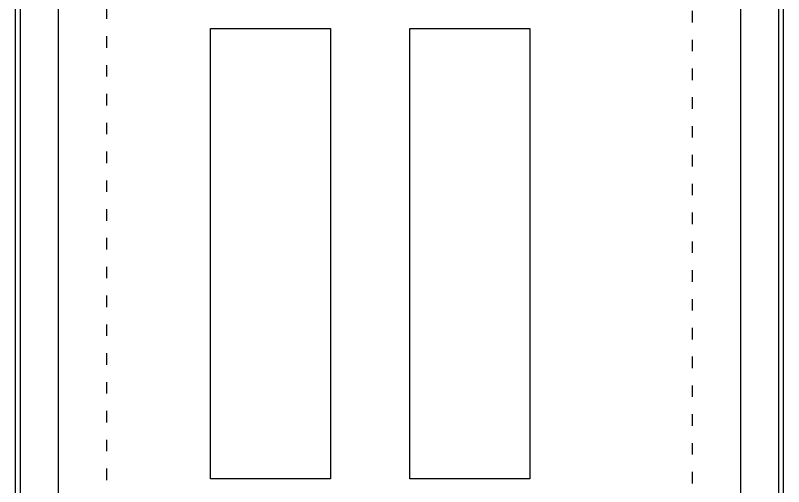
# Model space of a CAD drawing. Header units: millimetres. Extents: x 14879 to 47640, y -20740 to 344.
# Drawn here: x 46835 to 47635, y -1401 to -910 of the extents above; entities that cross this region are included whole.
import ezdxf

# ---------------------------------------------------------------- set-up
doc = ezdxf.new("R2010")
doc.units = ezdxf.units.MM
doc.linetypes.add('ACAD_ISO03W100', pattern=[30, 12, -18])

msp = doc.modelspace()

# ---------------------------------------------------------------- linework, layer by layer
for p, q in [((46834.85, -1711.79), (46834.85, 288.21)), ((47634.85, -1711.79), (47634.85, 288.21)), ((46839.85, 283.21), (46839.85, -1706.79)), ((47629.85, -1706.79), (47629.85, 283.21)), ((46879.85, -1666.79), (46879.85, 243.21)), ((47589.85, 243.21), (47589.85, -1666.79)), ((47037.91, -923.65), (47162.91, -923.65)), ((47037.91, -1392.65), (47037.91, -923.65)), ((47162.91, -923.65), (47162.91, -1392.65)), ((47245.69, -923.65), (47370.69, -923.65)), ((47245.69, -1392.65), (47245.69, -923.65)), ((47370.69, -923.65), (47370.69, -1392.65)), ((47162.91, -1392.65), (47037.91, -1392.65)), ((47370.69, -1392.65), (47245.69, -1392.65))]:
    msp.add_line(p, q)
at = {"color": 1, "linetype": 'ACAD_ISO03W100'}
for points in [[(46879.85, -361.79), (46929.84, -361.79), (46929.84, -1487.35), (46879.85, -1487.35)], [(47539.85, -361.79), (47589.85, -361.79), (47589.85, -1487.35), (47539.85, -1487.35)]]:
    msp.add_lwpolyline(points, close=True, dxfattribs=at)

doc.saveas('drawing.dxf')
